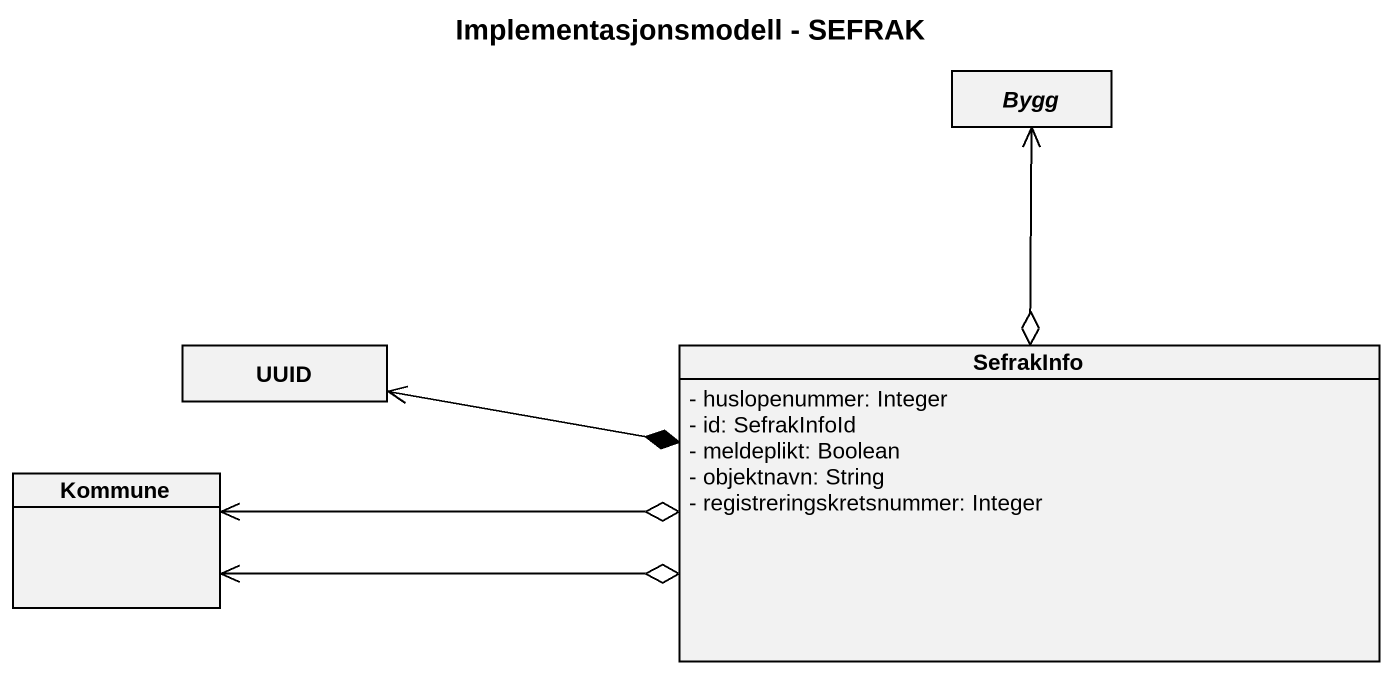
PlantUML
@startuml
title Implementasjonsmodell - SEFRAK
hide circle
hide empty members
skinparam classAttributeIconSize 0
abstract class Bygg
class UUID
class SefrakInfo {
  - huslopenummer: Integer
  - id: SefrakInfoId
  - meldeplikt: Boolean
  - objektnavn: String
  - registreringskretsnummer: Integer
}
class Kommune
UUID <-right-* SefrakInfo
SefrakInfo o-up-> Bygg
SefrakInfo o-left-> Kommune
SefrakInfo o-left-> Kommune
@enduml
